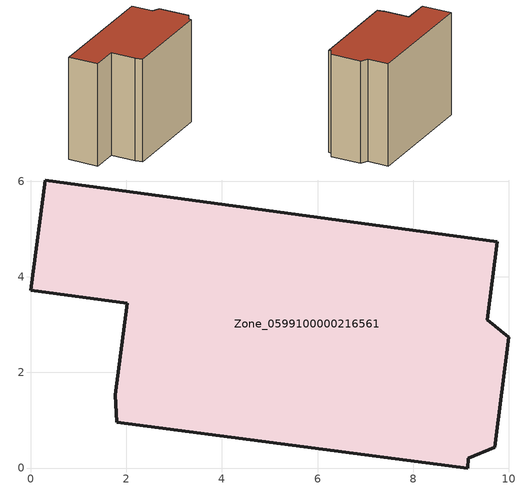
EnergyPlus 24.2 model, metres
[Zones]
Zone_0599100000216561
 floor ground (C_G): 1.76,1.53 2.02,3.45 0,3.72 0.3,6.03 9.76,4.74 9.55,3.1 10,2.74 9.71,0.43 9.16,0.2 9.14,0 1.8,0.96 z2.68
 wall outside (C_F): 2.02,3.45 1.76,1.53 1.8,0.96 9.14,0 9.16,0.2 9.71,0.43 10,2.74 9.55,3.1 9.76,4.74 0.3,6.03 0,3.72 2.02,3.45 z2.68:10.7
 roof outside (C_R): 1.76,1.53 1.8,0.96 9.14,0 9.16,0.2 9.71,0.43 10,2.74 9.55,3.1 9.76,4.74 0.3,6.03 0,3.72 2.02,3.45 z10.7
[BUILDING]
Pand.0599100000216561: North Axis=0; Terrain=City; Loads Convergence Tolerance Value=0.04; Temperature Convergence Tolerance Value=0.4; Solar Distribution=FullExterior; Maximum Number of Warmup Days=25; Minimum Number of Warmup Days=1
[Site:Location]
Rotterdam.The.Hague.AP_ZH_NLD Design_Conditions: Latitude=51.96; Longitude=4.45; Time Zone=1; Elevation=-4.5
[SITE:GROUNDTEMPERATURE:BUILDINGSURFACE]
18, 18, 18, 18, 18, 18, 18, 18, 18, 18, 18, 18
[MATERIAL] Thermal Absorptance=0.9; Solar Absorptance=0.7; Visible Absorptance=0.7
Name | Roughness | Thickness | Conductivity | Density | Specific Heat
G.TI.1946 | MediumSmooth | 0.15 | 1 | 540 | 1210
F.TI.1946 | Rough | 0.3 | 0.857143 | 1920 | 840
R.TI.1946 | MediumRough | 0.2 | 0.1 | 1500 | 1000
[CONSTRUCTION]
C_G: G.TI.1946
C_F: F.TI.1946
C_R: R.TI.1946
[ZONE]
Zone_0599100000216561: Type=1; Multiplier=1; Ceiling Height=Autocalculate; Volume=Autocalculate; Floor Area=autocalculate; Part of Total Floor Area=Yes
[ZONEINFILTRATION:DESIGNFLOWRATE]
Infil_Zone_0599100000216561: Zone or ZoneList or Space or SpaceList=Zone_0599100000216561; Schedule=AlwaysOn; Design Flow Rate Calculation Method=Flow/Area; Flow Rate per Floor Area=0.003; Constant Term Coefficient=1; Temperature Term Coefficient=0; Velocity Term Coefficient=0; Velocity Squared Term Coefficient=0
[HVACTEMPLATE:ZONE:IDEALLOADSAIRSYSTEM]
Zone_0599100000216561: Maximum Heating Supply Air Temperature=50; Minimum Cooling Supply Air Temperature=13; Maximum Heating Supply Air Humidity Ratio=0.0156; Minimum Cooling Supply Air Humidity Ratio=0.0077; Heating Limit=NoLimit; Cooling Limit=NoLimit; Dehumidification Control Type=ConstantSensibleHeatRatio; Cooling Sensible Heat Ratio=0.7; Dehumidification Setpoint=60; Humidification Control Type=None; Humidification Setpoint=30; Outdoor Air Method=None; Outdoor Air Flow Rate per Person=0.00944; Outdoor Air Flow Rate per Zone Floor Area=0; Outdoor Air Flow Rate per Zone=0; Demand Controlled Ventilation Type=None; Outdoor Air Economizer Type=NoEconomizer; Heat Recovery Type=None; Sensible Heat Recovery Effectiveness=0.7; Latent Heat Recovery Effectiveness=0.65
[ZONECONTROL:THERMOSTAT]
ThermostatControl_Zone_0599100000216561: Zone or ZoneList=Zone_0599100000216561; Control Type Schedule=DualSetpointControlType; Control 1=Thermostat_Zone_0599100000216561; Temperature Difference Between Cutout And Setpoint=0
[THERMOSTATSETPOINT:DUALSETPOINT]
Thermostat_Zone_0599100000216561: Heating Setpoint Temperature Schedule=HeatingSetpoint_Zone_0599100000216561; Cooling Setpoint Temperature Schedule=CoolingSetpoint_Zone_0599100000216561
[SCHEDULE:COMPACT]
HeatingSetpoint_Zone_0599100000216561: Through: 12/31, For: AllDays, Until: 24:00, 21
CoolingSetpoint_Zone_0599100000216561: Through: 12/31, For: AllDays, Until: 24:00, 24
DualSetpointControlType: Through: 12/31, For: AllDays, Until: 24:00, 4
AlwaysOn: Through: 12/31, For: AllDays, Until: 24:00, 1
